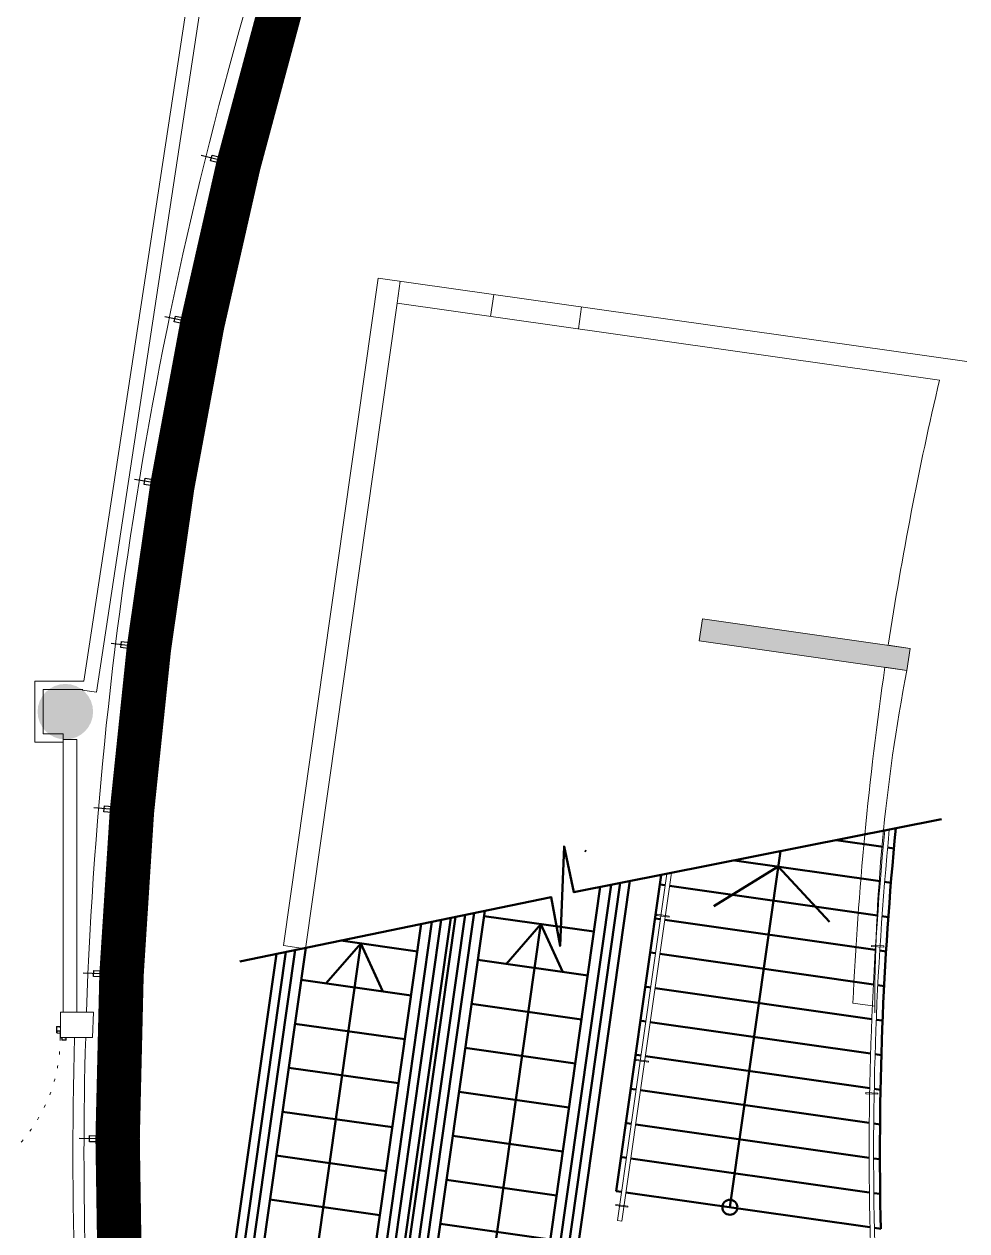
# Model space of a CAD drawing. Header units: centimetres. Extents: x 139057 to 200038, y 34824 to 80516.
# Drawn here: x 166791 to 167640, y 52660 to 53747 of the extents above; entities that cross this region are included whole.
import ezdxf

# ---------------------------------------------------------------- set-up
doc = ezdxf.new("R2010")
doc.units = ezdxf.units.CM
doc.header["$LTSCALE"] = 100
for name, pattern in [('GI-ST-ESC-P1$0$CENTER', [50.8, 31.75, -6.35, 6.35, -6.35]), ('HIDDEN4', [0.125, 0.025, -0.1]), ('TRATTO-PUNTO', [1, 0.5, -0.25, 0, -0.25])]:
    doc.linetypes.add(name, pattern=pattern)
doc.layers.get('0').update_dxf_attribs({"lineweight": 0})
doc.layers.get('Defpoints').update_dxf_attribs({"lineweight": 0})
for name, color, linetype, lineweight in [('410_STRUTTURE_001-AM_0', 7, 'Continuous', 0), ('430_TAVOLATI_001-AM_0', 3, 'Continuous', 0), ('437_RIVESTIMENTI_001-AM_0', 13, 'Continuous', 0), ('440_SIMBOLI_001-AM_0', 31, 'Continuous', 0), ('441_SERRAMENTI_001-AM_0', 1, 'Continuous', 0), ('448_SCALE_001-AM_0', 216, 'Continuous', 50)]:
    doc.layers.add(name, color=color, linetype=linetype, lineweight=lineweight)
for name, color, linetype in [('_s_09_Perimetro_proprietà', 40, 'Continuous'), ('A-FACCIATA MONTANTI', 13, 'Continuous'), ('A-VETRO', 175, 'Continuous'), ('GI-ST-ESC-P1$0$A-CLNG-GLAZ', 1, 'Continuous'), ('GI-ST-ESC-P1$0$A-GLAZ-MULL', 1, 'Continuous')]:
    doc.layers.add(name, color=color, linetype=linetype)

# ---------------------------------------------------------------- blocks, each defined once
blk = doc.blocks.new('PORTA-[REI-US]-SISTI-120')
at = {"ltscale": 20}
for p, q in [((137.7, 0), (138.9, 0)), ((131.2, -3.9), (133.5, -3.9)), ((133.8, -0.8), (133.8, -3.8)), ((133.8, -5.5), (133.8, -5.5))]:
    blk.add_line(p, q, dxfattribs=at)
at = {"linetype": 'ByBlock', "ltscale": 20}
blk.add_line((130.5, -4.4), (130.5, -9.7), dxfattribs=at)
at = {"ltscale": 20}
blk.add_lwpolyline([(134.5, 0), (135.4, 0), (135.4, 2.2), (138.9, 2.2), (138.9, 0.2), (137.7, 0.2), (137.7, 0), (139.2, 0), (139.2, 2.5), (135.2, 2.5), (135.2, 0.2), (133.8, 0.2), (133.8, -5.7, -0.414214), (133.7, -5.8), (131, -5.8, -0.414214), (130.9, -5.7), (130.9, -4.1), (130.7, -4.1), (130.5, -4.1), (130.5, -9.7, 0.414214), (130.8, -10), (133.7, -10, 0.414214), (134, -9.7), (134, -8.6), (133.8, -8.6), (133.8, -9.7, -0.414214), (133.7, -9.8), (130.8, -9.8, -0.414214), (130.7, -9.7), (130.7, -5.8, 0.414214), (130.9, -6), (133.8, -6, 0.414214), (134, -5.8), (134, 0), (135.2, 0)], format="xyb", dxfattribs=at)
at = {"linetype": 'ByBlock', "ltscale": 20}
blk.add_lwpolyline([(130.5, -4.4), (130.5, -8.4)], dxfattribs=at)
at = {"linetype": 'HIDDEN4'}
blk.add_arc((-9.6, 0.2), 143.4, 0, 86.1517, dxfattribs=at)
at = {"ltscale": 20}
for centre, start, end in [((131.2, -4.1), 90, 180), ((133.5, -4.1), 0, 90)]:
    blk.add_arc(centre, 0.25, start, end, dxfattribs=at)
blk = doc.blocks.new('GI-ST-ESC-P1$0$FRAME')
at = {"layer": 'Defpoints', "color": 11}
for p, q in [((5, 9), (5, 11)), ((19, 9), (19, 11)), ((34, 9), (34, 11)), ((45, 9), (45, 11)), ((5, -9), (5, -11)), ((19, -9), (19, -11)), ((34, -9), (34, -11)), ((45, -9), (45, -11))]:
    blk.add_line(p, q, dxfattribs=at)
at = {"layer": 'Defpoints'}
blk.add_line((49, 11), (49, -11), dxfattribs=at)
at = {"layer": 'GI-ST-ESC-P1$0$A-CLNG-GLAZ', "color": 11, "linetype": 'GI-ST-ESC-P1$0$CENTER'}
blk.add_line((-81, 0), (318, 0), dxfattribs=at)
at = {"layer": 'GI-ST-ESC-P1$0$A-GLAZ-MULL', "color": 11}
blk.add_line((0, 11), (0, -11), dxfattribs=at)
at = {"layer": 'GI-ST-ESC-P1$0$A-GLAZ-MULL', "color": 5}
blk.add_lwpolyline([(-3, 23), (-26, 23, 0.414214), (-27, 22), (-27, 16, 0.414214), (-26, 15), (-10, 15, -0.414214), (-9, 14), (-9, -14, -0.414214), (-10, -15), (-26, -15, 0.414214), (-27, -16), (-27, -22, 0.414214), (-26, -23), (-3, -23), (-3, -25, 0.414214), (-2, -26), (0, -26), (0, -11), (49, -11), (49, -28), (224, -28), (224, 27), (49, 27), (49, 11), (0, 11), (0, 26), (-2, 26, 0.414214), (-3, 25)], format="xyb", close=True, dxfattribs=at)
blk = doc.blocks.new('GI-ST-ESC-P1$0$MULL-NO-CAP')
at = {"layer": 'GI-ST-ESC-P1$0$A-CLNG-GLAZ', "color": 11, "linetype": 'GI-ST-ESC-P1$0$CENTER'}
blk.add_line((194, -236), (-59, 72), dxfattribs=at)
at = {"layer": 'GI-ST-ESC-P1$0$A-GLAZ-MULL', "color": 5}
blk.add_lwpolyline([(131, -176), (148, -162), (120, -128), (132, -118), (21, 17), (-21, -17), (90, -153), (103, -142), (131, -176)], dxfattribs=at)
blk = doc.blocks.new('P-ESC-1-2-3-4_P1')
for p, q in [((0, 1530), (0, -1530)), ((4818, 1530), (0, 1530)), ((1239, 1530), (1239, 1447)), ((1367, 1530), (1367, 1447)), ((833, 1447), (4848, 1447)), ((1270, 1469), (1270, 1447)), ((1307, 1479), (1280, 1479)), ((1317, 1469), (1317, 1447)), ((4876, 1368), (833, 1368)), ((1239, 1368), (1239, 1284)), ((1270, 1368), (1270, 1346)), ((1307, 1336), (1280, 1336)), ((1317, 1368), (1317, 1346)), ((1367, 1368), (1367, 1276)), ((1249, 1276), (4909, 1276)), ((1818, 276), (1818, 1276)), ((2218, 276), (2218, 1276)), ((2618, 276), (2618, 1276)), ((3018, 276), (3018, 1276)), ((3418, 276), (3418, 1276)), ((3818, 276), (3818, 1276)), ((4218, 276), (4218, 1276)), ((4618, 276), (4618, 1276)), ((5018, 790), (4618, 1048)), ((5018, 276), (5018, 973)), ((1818, 790), (5018, 790)), ((5018, 790), (4618, 533)), ((1239, 183), (1239, 267)), ((5268, 276), (1249, 276)), ((1367, 183), (1367, 276)), ((833, 183), (5301, 183)), ((1270, 183), (1270, 205)), ((1307, 215), (1280, 215)), ((1317, 183), (1317, 205)), ((0, 20), (5360, 20)), ((5330, 104), (833, 104)), ((1239, 0), (1239, 104)), ((1239, 0), (1239, -103)), ((1270, 82), (1270, 104)), ((1307, 72), (1280, 72)), ((1317, 82), (1317, 104)), ((1367, 0), (1367, 104)), ((1367, 0), (1367, -103)), ((5374, -20), (0, -20)), ((5404, -103), (833, -103)), ((1270, -81), (1270, -103)), ((1307, -71), (1280, -71)), ((1317, -81), (1317, -103)), ((833, -182), (5433, -182)), ((1239, -182), (1239, -266)), ((1270, -182), (1270, -204)), ((1307, -214), (1280, -214)), ((1317, -182), (1317, -204)), ((1367, -182), (1367, -274)), ((5466, -274), (1249, -274)), ((1818, -1274), (1818, -274)), ((2218, -1274), (2218, -274)), ((2618, -1274), (2618, -274)), ((3018, -1274), (3018, -274)), ((3418, -1274), (3418, -274)), ((3818, -1274), (3818, -274)), ((4218, -1274), (4218, -274)), ((4618, -1274), (4618, -274)), ((5018, -1274), (5018, -274)), ((5418, -1274), (5418, -274)), ((5418, -790), (5018, -533)), ((1818, -790), (5424, -790)), ((5418, -790), (5018, -1048)), ((1239, -1367), (1239, -1283)), ((1249, -1274), (5825, -1274)), ((1367, -1367), (1367, -1274)), ((5858, -1367), (833, -1367)), ((1270, -1367), (1270, -1345)), ((1307, -1335), (1280, -1335)), ((1317, -1367), (1317, -1345)), ((833, -1446), (5887, -1446)), ((1239, -1530), (1239, -1446)), ((1270, -1468), (1270, -1446)), ((1307, -1478), (1280, -1478)), ((1317, -1468), (1317, -1446)), ((1367, -1530), (1367, -1446)), ((5917, -1530), (0, -1530))]:
    blk.add_line(p, q)
at = {"ltscale": 280}
blk.add_line((200, 1530), (200, -1530), dxfattribs=at)
for centre, radius, start, end in [((1068, 1408), 250, 173.6303, 186.3697), ((833, 1434), 13.3, 90, 173.6303), ((1280, 1469), 10, 90, 180), ((1307, 1469), 10, 0, 90), ((833, 1381), 13.3, 186.3697, 270), ((1280, 1346), 10, 180, 270), ((1307, 1346), 10, 270, 0), ((1249, 1286), 10, 190, 270), ((1249, 266), 10, 90, 170), ((1068, 143), 250, 173.6303, 186.3697), ((833, 170), 13.3, 90, 173.6303), ((833, 117), 13.3, 186.3697, 270), ((1280, 205), 10, 90, 180), ((1307, 205), 10, 0, 90), ((1280, 82), 10, 180, 270), ((1307, 82), 10, 270, 0), ((833, -116), 13.3, 90, 173.6303), ((1280, -81), 10, 90, 180), ((1307, -81), 10, 0, 90), ((1068, -142), 250, 173.6303, 186.3697), ((833, -169), 13.3, 186.3697, 270), ((1280, -204), 10, 180, 270), ((1307, -204), 10, 270, 0), ((1249, -264), 10, 190, 270), ((1249, -1284), 10, 90, 170), ((1068, -1407), 250, 173.6303, 186.3697), ((833, -1380), 13.3, 90, 173.6303), ((1280, -1345), 10, 90, 180), ((1307, -1345), 10, 0, 90), ((833, -1433), 13.3, 186.3697, 270), ((1280, -1468), 10, 180, 270), ((1307, -1468), 10, 270, 0)]:
    blk.add_arc(centre, radius, start, end)

msp = doc.modelspace()

# ---------------------------------------------------------------- hatches: boundary and pattern name
at = {"layer": '410_STRUTTURE_001-AM_0'}
msp.add_hatch(color=256, dxfattribs=at).paths.add_polyline_path([(167586.3, 53165.1), (167399.3, 53191.7), (167402.1, 53211.5), (167589.3, 53184.9)])
h = msp.add_hatch(color=256, dxfattribs=at)
edge = h.paths.add_edge_path()
edge.add_arc((166828.2, 53128), 25, 0, 360)

# ---------------------------------------------------------------- linework, layer by layer
at = {"layer": '410_STRUTTURE_001-AM_0', "elevation": 0}
msp.add_lwpolyline([(167586.3, 53165.1), (167399.3, 53191.7), (167402.1, 53211.5), (167589.3, 53184.9)], close=True, dxfattribs=at)
at = {"layer": '430_TAVOLATI_001-AM_0'}
for p, q in [((167110.1, 53518.6, 0), (167024.8, 52917.3, 0)), ((167640.3, 53443.3, 0), (167110.1, 53518.6, 0)), ((167127.1, 53496, 0), (167129.9, 53515.8, 0)), ((167211.3, 53484, 0), (167214.1, 53503.8, 0)), ((167127.1, 53496, 0), (167044.6, 52914.5, 0)), ((167615.7, 53426.6, 0), (167127.1, 53496, 0)), ((167290.5, 53472.8, 0), (167293.3, 53492.6, 0)), ((167569.5, 53187.8, 0), (167589.3, 53185, 0)), ((167566.5, 53168, 0), (167586.3, 53165.2, 0)), ((167024.8, 52917.3, 0), (167044.6, 52914.5, 0)), ((166853.7, 52857.5, 0), (166823.8, 52857.5, 0)), ((166823.8, 52834.5, 0), (166823.8, 52857.5, 0)), ((166853.7, 52857.5, 0), (166852.7, 52834.5, 0)), ((167537.7, 52865.6, 0), (167557.6, 52862.8, 0)), ((166852.7, 52834.5, 0), (166823.8, 52834.5, 0))]:
    msp.add_line(p, q, dxfattribs=at)
at = {"layer": '430_TAVOLATI_001-AM_0', "elevation": 0}
for points in [[(167569.5, 53187.8, -0.019928), (167615.7, 53426.6, -0.015204)], [(167537.7, 52865.6, -0.024899), (167566.5, 53168)], [(167586.3, 53165.2, 0.048948), (167557.4, 52856.9)]]:
    msp.add_lwpolyline(points, format="xyb", dxfattribs=at)
at = {"layer": '437_RIVESTIMENTI_001-AM_0'}
for p, q in [((166942.8, 53798.5, 0), (166845, 53155.6, 0)), ((166856.2, 53145.6, 0), (166955.3, 53797.5, 0)), ((166800.7, 53155.6, 0), (166800.7, 53100.6, 0)), ((166845, 53155.6, 0), (166800.7, 53155.6, 0)), ((166808.2, 53108.1, 0), (166808.2, 53148.1, 0)), ((166808.2, 53148.1, 0), (166843.9, 53148.1, 0)), ((166843.9, 53148.1, 0), (166843.8, 53147.4, 0)), ((166843.8, 53147.4, 0), (166856.2, 53145.6, 0)), ((166826.2, 53108.1, 0), (166808.2, 53108.1, 0)), ((166826.2, 53108.1, 0), (166826.2, 52857.5, 0)), ((166800.7, 53100.6, 0), (166826.2, 53100.6, 0)), ((166838.7, 53103, 0), (166826.2, 53103, 0)), ((166838.7, 52857.5, 0), (166838.7, 53103, 0))]:
    msp.add_line(p, q, dxfattribs=at)
for radius, start, end in [(3743.6, 161.1386, 178.0143), (3753.6, 178.3708, 185.7317), (3743.6, 178.3665, 191.1513)]:
    msp.add_arc((170588.6, 52727.8, 0), radius, start, end, dxfattribs=at)
at = {"layer": '440_SIMBOLI_001-AM_0'}
msp.add_line((167325.6, 52669.8, 0), (167329.6, 52669.2, 0), dxfattribs=at)
at = {"layer": '440_SIMBOLI_001-AM_0', "elevation": 0}
for points in [[(167325.6, 52669.8), (167370, 52981.9)], [(167374.2, 52982.8), (167329.6, 52669.2)]]:
    msp.add_lwpolyline(points, dxfattribs=at)
for points in [[(167372, 52943), (167361.1, 52944.5), (167361.3, 52945.5), (167372.2, 52943.9)], [(167565.5, 52916), (167554.5, 52916.5), (167554.5, 52917.5), (167565.5, 52917)], [(167353.4, 52812.3), (167342.6, 52813.8), (167342.7, 52814.8), (167353.6, 52813.3)], [(167560.2, 52783.5), (167549.2, 52783.9), (167549.2, 52784.9), (167560.2, 52784.5)], [(167334.9, 52681.6), (167324, 52683.1), (167324.1, 52684.1), (167335, 52682.6)]]:
    msp.add_lwpolyline(points, close=True, dxfattribs=at)
at = {"layer": '440_SIMBOLI_001-AM_0'}
for radius, start, end in [(3020.3, 174.4699, 181.781), (3016.3, 174.4469, 181.7719)]:
    msp.add_arc((170572.6, 52730, 0), radius, start, end, dxfattribs=at)
at = {"layer": '441_SERRAMENTI_001-AM_0', "elevation": 0}
for points in [[(166938.1, 52009.2), (166912.7, 52152.7), (166912.4, 52155), (166892.6, 52300.5), (166878.6, 52446.6), (166878.4, 52448.9), (166870.3, 52595.5), (166868, 52742.3), (166868, 52744.6), (166871.5, 52891.4), (166880.9, 53037.9), (166881.1, 53040.2), (166896.3, 53186.2), (166917.3, 53331.5), (166917.7, 53333.8), (166944.4, 53478.1), (166976.9, 53621.3), (166977.4, 53623.5), (167015.6, 53765.3), (167059.4, 53905.5)], [(166939.2, 52009.4), (166913.8, 52152.9), (166913.4, 52155.1), (166893.6, 52300.6), (166879.7, 52446.7), (166879.5, 52449), (166871.4, 52595.6), (166869.1, 52742.3), (166869.1, 52744.6), (166872.6, 52891.3), (166882, 53037.8), (166882.2, 53040.1), (166897.4, 53186.1), (166918.4, 53331.4), (166918.7, 53333.6), (166945.5, 53477.9), (166977.9, 53621.1), (166978.5, 53623.3), (167016.6, 53765), (167060.4, 53905.2)], [(166940.7, 52009.8), (166915.3, 52153.2), (166915, 52155.4), (166895.2, 52300.8), (166881.3, 52446.9), (166881.1, 52449.1), (166872.9, 52595.6), (166870.6, 52742.3), (166870.7, 52744.6), (166874.2, 52891.3), (166883.6, 53037.7), (166883.7, 53039.9), (166898.9, 53185.9), (166919.9, 53331.1), (166920.3, 53333.3), (166947, 53477.6), (166979.5, 53620.7), (166980, 53622.9), (167018.1, 53764.6), (167061.9, 53904.7)], [(166942, 52010), (166916.6, 52153.4), (166916.3, 52155.6), (166896.6, 52300.9), (166882.6, 52447), (166882.4, 52449.2), (166874.3, 52595.7), (166872, 52742.3), (166872, 52744.5), (166875.5, 52891.2), (166884.9, 53037.6), (166885.1, 53039.8), (166900.3, 53185.7), (166921.2, 53330.9), (166921.6, 53333.1), (166948.3, 53477.3), (166980.8, 53620.4), (166981.3, 53622.5), (167019.4, 53764.2), (167063.1, 53904.3)]]:
    msp.add_lwpolyline(points, dxfattribs=at)
at = {"layer": '448_SCALE_001-AM_0', "linetype": 'Continuous'}
for p, q in [((167522.5, 53012.4, 0), (167564.9, 53006.3, 0)), ((167296.2, 53002.7, 0), (167297.3, 53002.5, 0)), ((167472.3, 53002.3, 0), (167426.8, 52681.6, 0)), ((167568.9, 53005.8, 0), (167574.6, 53004.9, 0)), ((167431.1, 52994.1, 0), (167562.2, 52975.4, 0)), ((167324.3, 52696.2, 0), (167364.8, 52980.9, 0)), ((167363.6, 52972.5, 0), (167368.6, 52971.7, 0)), ((167372.5, 52971.2, 0), (167559.9, 52944.4, 0)), ((167566.2, 52974.8, 0), (167571.9, 52974, 0)), ((167563.8, 52943.8, 0), (167569.5, 52943, 0)), ((167359.2, 52941.8, 0), (167364.2, 52941.1, 0)), ((167368.1, 52940.5, 0), (167557.8, 52913.4, 0)), ((167354.9, 52911.1, 0), (167359.8, 52910.4, 0)), ((167561.8, 52912.8, 0), (167567.5, 52912, 0)), ((167363.8, 52909.8, 0), (167556.1, 52882.3, 0)), ((167350, 52880.5, 0), (167355.5, 52879.7, 0)), ((167359.4, 52879.1, 0), (167554.7, 52851.2, 0)), ((167560.1, 52881.8, 0), (167565.8, 52880.9, 0)), ((167345.6, 52849.8, 0), (167351.1, 52849, 0)), ((167355.1, 52848.4, 0), (167553.6, 52820, 0)), ((167558.7, 52850.6, 0), (167564.4, 52849.8, 0)), ((167341.2, 52819.1, 0), (167346.7, 52818.3, 0)), ((167350.7, 52817.7, 0), (167552.8, 52788.8, 0)), ((167557.6, 52819.5, 0), (167563.3, 52818.7, 0)), ((167336.8, 52788.4, 0), (167342.4, 52787.6, 0)), ((167346.3, 52787, 0), (167552.4, 52757.6, 0)), ((167556.8, 52788.3, 0), (167562.5, 52787.5, 0)), ((167332.4, 52757.7, 0), (167338, 52756.9, 0)), ((167342, 52756.3, 0), (167552.2, 52726.3, 0)), ((167556.4, 52757, 0), (167562.1, 52756.2, 0)), ((167328, 52727, 0), (167333.6, 52726.2, 0)), ((167337.6, 52725.7, 0), (167552.4, 52694.9, 0)), ((167556.2, 52725.7, 0), (167562, 52724.9, 0)), ((167324.3, 52696.2, 0), (167329.3, 52695.5, 0)), ((167333.2, 52695, 0), (167553, 52663.6, 0)), ((167556.5, 52694.4, 0), (167562.2, 52693.6, 0)), ((167557, 52663, 0), (167562.8, 52662.2, 0))]:
    msp.add_line(p, q, dxfattribs=at)
at = {"layer": '448_SCALE_001-AM_0', "linetype": 'Continuous', "elevation": 0}
for points in [[(166985.5, 52903.1), (167265.7, 52961), (167273.8, 52917.1), (167277.5, 53006.6), (167286.4, 52965.3), (167617.6, 53031.3)], [(167516.5, 52938.6), (167470.3, 52988.5), (167412.5, 52952.8)]]:
    msp.add_lwpolyline(points, dxfattribs=at)
at = {"layer": '448_SCALE_001-AM_0', "linetype": 'Continuous'}
msp.add_circle((167426.8, 52681.6, 0), 6.76, dxfattribs=at)
msp.add_arc((170573, 52729.8, 0), 3011, 174.4109, 181.288, dxfattribs=at)
at = {"layer": '_s_09_Perimetro_proprietà', "linetype": 'TRATTO-PUNTO', "ltscale": 200, "const_width": 40, "elevation": 0}
msp.add_lwpolyline([(167068.1, 53908.9), (167022.5, 53763.2), (166984.2, 53620.6), (166951.5, 53476.6), (166924.6, 53331.4), (166903.5, 53185.2), (166888.2, 53038.3), (166878.8, 52891), (166875.3, 52743.3), (166877.6, 52595.7), (166885.8, 52448.2), (166899.8, 52301.2), (166920.8, 52155.1), (166945.5, 52009.5), (166953.8, 51982), (166926.8, 51974.2), (166394.6, 51835.9), (166335.9, 51823.4), (165781, 51696.7, -0.048774), (165672.3, 52643.5), (165674.8, 53076.5), (165367.1, 53523.6, -0.128765), (166432.9, 55995.5)], format="xyb", dxfattribs=at)

# ---------------------------------------------------------------- block references
at = {"layer": '441_SERRAMENTI_001-AM_0', "xscale": -1, "rotation": 180}
msp.add_blockref('PORTA-[REI-US]-SISTI-120', (166689.8, 52834.5, 0), dxfattribs=at)
at = {"layer": '448_SCALE_001-AM_0', "linetype": 'Continuous', "xscale": 0.1, "yscale": 0.1, "zscale": 0.1, "rotation": 81.92224091691925}
msp.add_blockref('P-ESC-1-2-3-4_P1', (167102.1, 52411.4, 0), dxfattribs=at)
at = {"layer": 'A-FACCIATA MONTANTI', "yscale": 0.1, "zscale": 0.1}
for p, xscale, rotation in [((166981.5, 53621.4, 0), -0.1, 346.0816356333866), ((166921.9, 53331.9, 0), -0.09999999999999996, 350.6396923585532), ((166885.5, 53038.7, 0), -0.09999999999999996, 355.2080157607302), ((166872.5, 52743.4, 0), -0.1, 359.7671152105345)]:
    msp.add_blockref('GI-ST-ESC-P1$0$FRAME', p, dxfattribs=dict(at, xscale=xscale, rotation=rotation))
at = {"layer": 'A-VETRO', "yscale": 0.1, "zscale": 0.1}
for p, xscale, rotation in [((166926.9, 53481.7, 0), -0.1, 117.7641604088107), ((166878.6, 53188.4, 0), -0.1, 122.323391135642), ((166853.7, 52892.2, 0), -0.09999999999999999, 126.8901860104873)]:
    msp.add_blockref('GI-ST-ESC-P1$0$MULL-NO-CAP', p, dxfattribs=dict(at, xscale=xscale, rotation=rotation))

doc.saveas('drawing.dxf')
